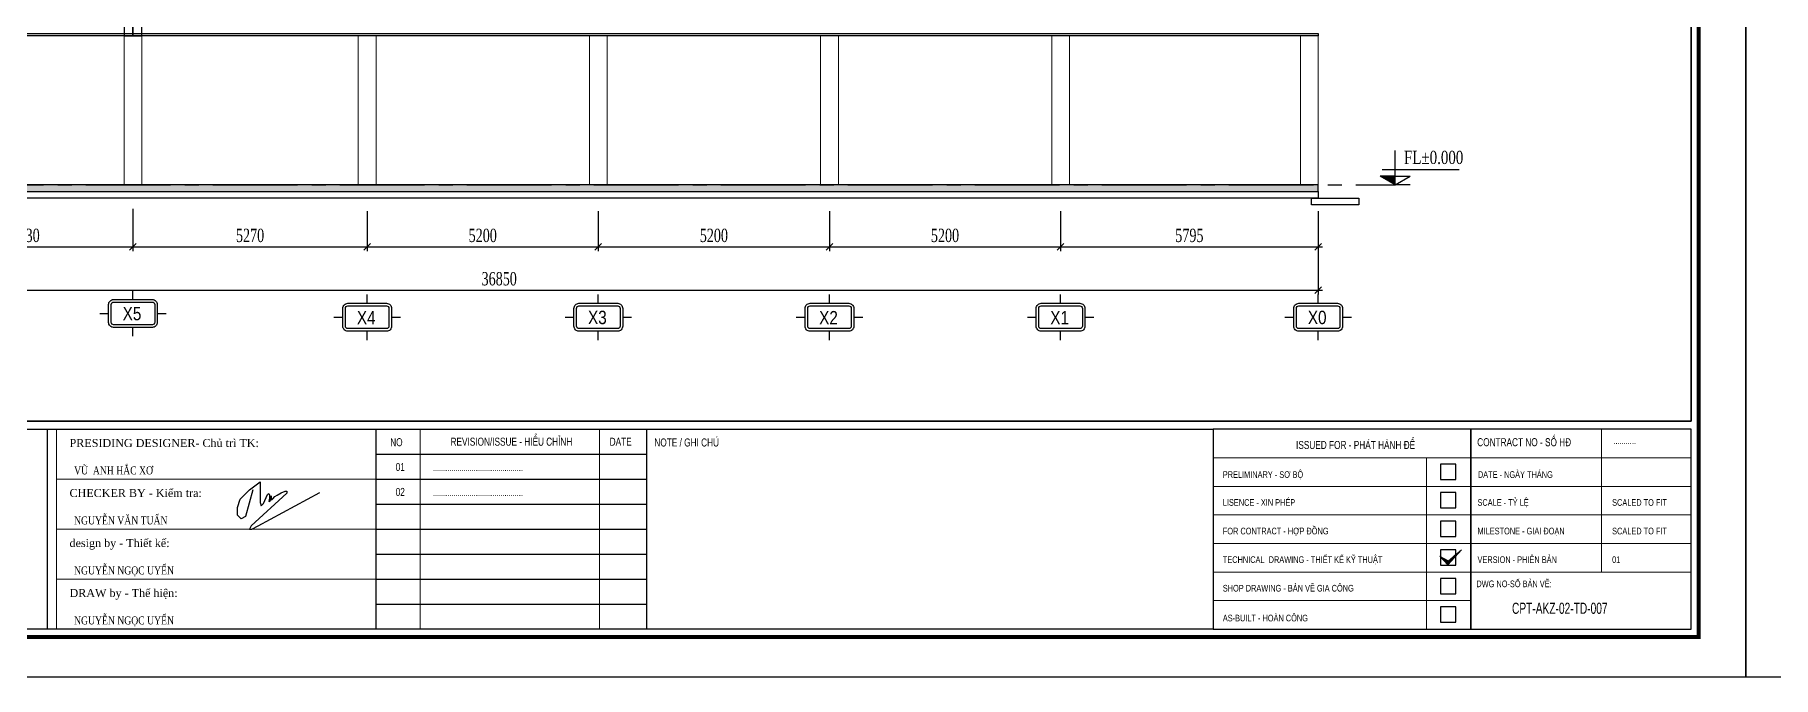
# Model space of a CAD drawing. Header units: inches. Extents: x 315041 to 662841, y -45540 to -35018.
# Drawn here: x 333382.5 to 333773.6, y -36052.2 to -35907.7 of the extents above; entities that cross this region are included whole.
import ezdxf
from ezdxf.enums import TextEntityAlignment as Align

# ---------------------------------------------------------------- set-up
doc = ezdxf.new("R2010")
doc.units = ezdxf.units.IN
doc.header["$MEASUREMENT"] = 0
doc.linetypes.add('CENTER2', pattern=[28.575, 19.05, -3.175, 3.175, -3.175])
for name, color, linetype in [('1', 1, 'Continuous'), ('2', 2, 'Continuous'), ('250', 250, 'Continuous'), ('251', 251, 'Continuous'), ('3', 3, 'Continuous'), ('7', 7, 'Continuous'), ('8', 8, 'Continuous'), ('BAO KHUNG', 31, 'Continuous'), ('Fast RSQ_A2 Frame$0$Khung ten', 4, 'Continuous'), ('flashing', 6, 'Continuous')]:
    doc.layers.add(name, color=color, linetype=linetype)
for name, color, linetype, lineweight in [('AZNB-BN-TL-A- X- POWDER ELEVATION X W$0$TL- Brick wall', 132, 'Continuous', 15), ('AZNB-BN-TL-A- X- POWDER ELEVATION X W$0$TL- LOUVER', 40, 'Continuous', 15), ('AZNB-BN-TL-A- X- POWDER ELEVATION X W$0$TL-CSA-RC', 4, 'Continuous', 15), ('DETAIL$0$S-Dim', 8, 'Continuous', 20), ('DETAIL$0$S-Hatch', 8, 'Continuous', 13), ('S-Hatch', 8, 'Continuous', 9)]:
    doc.layers.add(name, color=color, linetype=linetype, lineweight=lineweight)
doc.layers.add('Cover text', color=7, linetype='Continuous', true_color=0x52370f)
doc.styles.add('hx2', font='VHARIALN.TTF')
doc.styles.add('ST1', font='times.ttf', dxfattribs={"width": 0.7})
doc.styles.add('ST3', font='times.ttf', dxfattribs={"width": 0.8})
doc.styles.get("Standard").update_dxf_attribs({"font": 'VHARIALN.TTF'})
doc.styles.add('style2', font='VHAVANI.TTF')
doc.styles.add('TIEU DE', font='VHARIALN.TTF', dxfattribs={"width": 0.8})
doc.styles.add('vntimeh.shx', font='vntimeh.shx', dxfattribs={"width": 0.8, "bigfont": 'bigfont.shx'})
doc.dimstyles.new('100', dxfattribs={"dimtxt": 3, "dimasz": 1.5, "dimexe": 1, "dimexo": 0, "dimgap": 1, "dimtad": 1, "dimdec": 0, "dimlfac": 100, "dimzin": 0, "dimdsep": 46, "dimtxsty": 'ST1', "dimblk": 'OBLIQUE', "dimcen": 1, "dimdle": 1, "dimclrd": 8, "dimclre": 8, "dimclrt": 3, "dimadec": 0, "dimazin": 0, "dimtfac": 1, "dimtdec": 0, "dimtix": 1, "dimtmove": 1, "dimatfit": 3, "dimfxl": 0, "dimtfill": 1, "dimtolj": 1, "dimtzin": 0, "dimlwd": -1, "dimlwe": -1, "dimarcsym": 1})

# ---------------------------------------------------------------- blocks, each defined once
blk = doc.blocks.new('DETAIL$0$MARK')
at = {"layer": 'DETAIL$0$S-Hatch', "linetype": 'Continuous'}
h = blk.add_hatch(dxfattribs=at)
h.set_pattern_fill('ANSI31', color=256, scale=50, style=0)
h.paths.add_polyline_path([(1667850, -1156933), (1667909, -1156997), (1668012, -1156885), (1667913, -1156967)])
at = {"layer": 'DETAIL$0$S-Dim', "linetype": 'Continuous'}
blk.add_lwpolyline([(1667850, -1156933), (1667909, -1156997), (1668012, -1156885), (1667913, -1156967), (1667850, -1156933)], dxfattribs=at)
blk = doc.blocks.new('A$C3be9bcc6')
at = {"layer": '1', "color": 5, "lineweight": 30}
blk.add_lwpolyline([(0.81, 8.89), (-0.84, 2.88), (-1.85, 2.33), (-2.68, 3.13), (-2.68, 4.9), (-2.07, 6.74), (0.04, 8.88), (2.4, 10.63), (2.4, 6), (2.65, 5.25), (3.15, 5.75), (4.09, 7.78), (4.36, 8), (4.55, 7.76), (4.55, 6.96), (4.38, 6.24), (4.73, 6.44), (4.87, 7.5), (4.91, 6.81), (4.96, 6.56), (5.3, 6.85), (5.71, 7.36), (6.26, 7.68), (7.16, 8.21), (8.05, 8.54), (8.45, 8.54), (8.45, 8.14), (0.41, 0.75), (0, 0), (0.54, 0), (2.01, 0.75), (15.87, 8.23)], dxfattribs=at)
blk = doc.blocks.new('A$C75D82031')
at = {"layer": '2', "color": 157, "linetype": 'Continuous'}
blk.add_lwpolyline([(0, 420), (594, 420), (594, 0), (0, 0)], close=True, dxfattribs=at)
at = {"layer": '251', "linetype": 'Continuous'}
for p, q in [((285.8, 50.19), (346.77, 50.19)), ((285.8, 44.56), (346.77, 44.56)), ((285.8, 38.94), (346.77, 38.94)), ((285.8, 33.31), (346.77, 33.31)), ((285.8, 27.69), (346.77, 27.69)), ((285.8, 22.06), (346.77, 22.06)), ((285.8, 16.44), (346.77, 16.44))]:
    blk.add_line(p, q, dxfattribs=at)
at = {"layer": '7', "color": 147, "linetype": 'Continuous'}
blk.add_lwpolyline([(12.33, 57.61), (581.67, 57.61), (581.67, 409.19), (12.33, 409.19)], close=True, dxfattribs=at)
at = {"layer": 'BAO KHUNG', "color": 7}
blk.add_line((346.77, 10.81), (346.77, 55.81), dxfattribs=at)
at = {"layer": 'BAO KHUNG', "color": 167, "linetype": 'Continuous', "const_width": 0.871}
blk.add_lwpolyline([(10.59, 9.07), (583.41, 9.07), (583.41, 410.93), (10.59, 410.93)], close=True, dxfattribs=at)
at = {"layer": 'BAO KHUNG', "color": 7}
for points in [[(144.95, 55.81), (285.8, 55.81), (285.8, 10.81), (144.95, 10.81)], [(211.89, 55.81), (474.14, 55.81), (474.14, 10.81), (211.89, 10.81)], [(474.14, 10.81), (532.16, 10.81), (532.16, 55.81), (474.14, 55.81)], [(532.16, 10.81), (581.67, 10.81), (581.67, 55.81), (532.16, 55.81)]]:
    blk.add_lwpolyline(points, close=True, dxfattribs=at)
at = {"layer": 'Fast RSQ_A2 Frame$0$Khung ten', "color": 7, "ltscale": 1000}
for points in [[(525.34, 44.51), (528.78, 44.51), (528.78, 47.96), (525.34, 47.96)], [(525.34, 38.09), (528.78, 38.09), (528.78, 41.53), (525.34, 41.53)], [(525.34, 31.66), (528.78, 31.66), (528.78, 35.1), (525.34, 35.1)], [(525.34, 25.23), (528.78, 25.23), (528.78, 28.67), (525.34, 28.67)], [(525.34, 18.8), (528.78, 18.8), (528.78, 22.24), (525.34, 22.24)], [(525.34, 12.37), (528.78, 12.37), (528.78, 15.81), (525.34, 15.81)]]:
    blk.add_lwpolyline(points, close=True, dxfattribs=at)
at = {"layer": 'S-Hatch'}
for p, q in [((213.95, 10.81), (213.95, 55.81)), ((295.73, 55.81), (295.73, 10.81)), ((336.07, 55.81), (336.07, 10.81)), ((561.54, 55.81), (561.54, 23.67)), ((474.14, 49.38), (532.16, 49.38)), ((522.13, 10.81), (522.13, 49.38)), ((532.16, 49.38), (581.67, 49.38)), ((285.8, 44.56), (213.95, 44.56)), ((474.14, 42.95), (532.16, 42.95)), ((532.16, 42.95), (581.67, 42.95)), ((474.14, 36.52), (532.16, 36.52)), ((532.16, 36.52), (581.67, 36.52)), ((285.8, 33.31), (213.95, 33.31)), ((474.14, 30.1), (532.16, 30.1)), ((532.16, 30.1), (581.67, 30.1)), ((474.14, 23.67), (532.16, 23.67)), ((532.16, 23.67), (581.67, 23.67)), ((285.8, 22.06), (213.95, 22.06)), ((474.14, 17.24), (532.16, 17.24))]:
    blk.add_line(p, q, dxfattribs=at)
blk.add_blockref('A$C3be9bcc6', (257.32, 33.31))
at = {"layer": 'DETAIL$0$S-Dim', "linetype": 'Continuous', "xscale": 0.02999999996973202, "yscale": 0.02999999996973202, "zscale": 0.02999999996973202}
blk.add_blockref('DETAIL$0$MARK', (-49510.32, 34735.23), dxfattribs=at)
at = {"layer": 'BAO KHUNG', "color": 7, "linetype": 'Continuous', "width": 0.9}
for s, p in [('REVISION/ISSUE - HIÓU CHØNH', (316.27, 53)), ('NO', (290.4, 52.88)), ('DATE', (340.86, 52.99)), ('01', (291.27, 47.31)), ('02', (291.27, 41.69))]:
    blk.add_text(s, height=1.8, dxfattribs=at).set_placement(p, align=Align.MIDDLE_CENTER)
at = {"layer": 'BAO KHUNG', "color": 7, "linetype": 'Continuous', "style": 'ST3'}
for s, p in [('PRESIDING DESIGNER- Chủ trì TK:', (216.86, 51.8)), ('CHECKER BY - Kiểm tra:', (216.86, 40.55)), ('design by - Thiết kế:', (216.86, 29.3)), ('DRAW by - Thể hiện:', (216.86, 18.05))]:
    blk.add_text(s, height=1.8, dxfattribs=at).set_placement(p)
at = {"layer": 'BAO KHUNG', "color": 7, "linetype": 'Continuous', "width": 0.9}
for s, p in [('NOTE / GHI CHÚ', (348.44, 51.92)), ('CONTRACT NO - Sè H§', (533.57, 51.98))]:
    blk.add_text(s, height=1.8, dxfattribs=at).set_placement(p)
blk.add_text('ISSUED FOR - PHÁT HÀNH ĐỂ ', height=1.8, dxfattribs=at).set_placement((506.46, 51.36), align=Align.CENTER)
at = {"layer": 'BAO KHUNG', "color": 109, "linetype": 'Continuous', "style": 'style2', "width": 0.8}
blk.add_text('...........', height=1.5, dxfattribs=at).set_placement((564.21, 52.44))
at = {"layer": 'Cover text', "linetype": 'Continuous', "width": 0.8}
for s, height, style, p in [('VŨ  ANH HẮC XƠ', 1.8, 'ST3', (217.88, 45.63)), ('............................................', 1.5, 'style2', (298.6, 46.4)), ('PRELIMINARY - S¥ Bé', 1.5, 'style2', (476.33, 44.85)), ('date - NGµY TH¸NG', 1.5, 'style2', (533.72, 44.85)), ('............................................', 1.5, 'style2', (298.6, 40.78)), ('LISENCE - XIN PHÐP', 1.5, 'style2', (476.33, 38.57)), ('scale - tû lÖ', 1.5, 'style2', (533.63, 38.57)), ('scaled to fit', 1.5, 'style2', (563.92, 38.57)), ('NGUYỄN VĂN TUẤN', 1.8, 'ST3', (217.88, 34.38)), ('FOR CONTRACT - HîP §åNG', 1.5, 'style2', (476.33, 32.14)), ('MILESTONE - GIAI §O¹N', 1.5, 'style2', (533.63, 32.14)), ('scaled to fit', 1.5, 'style2', (563.92, 32.14)), ('TECHNICAL  DRAWING - THIÕT KÕ Kü THUËT', 1.5, 'style2', (476.33, 25.71)), ('VERSION - PHI£N B¶N', 1.5, 'style2', (533.63, 25.71)), ('NGUYỄN NGỌC UYỂN', 1.8, 'ST3', (217.88, 23.13)), ('01', 1.5, 'style2', (563.92, 25.71)), ('SHOP DRAWING - B¶N VÏ GIA C¤NG', 1.5, 'style2', (476.33, 19.28)), ('%%u%%udwg no-sè b¶n vÏ:', 1.5, 'style2', (533.38, 20.26)), ('NGUYỄN NGỌC UYỂN', 1.8, 'ST3', (217.88, 11.88)), ('AS-BUILT - HOµN C¤NG', 1.5, 'style2', (476.33, 12.56))]:
    blk.add_text(s, height=height, dxfattribs=dict(at, style=style)).set_placement(p)
blk = doc.blocks.new('TENTRUC')
at = {"layer": '7'}
for p, q in [((0, 8.27), (0, 10.26)), ((-7.48, 5.13), (-5.48, 5.13)), ((5.48, 5.13), (7.48, 5.13)), ((0, 0), (0, 2))]:
    blk.add_line(p, q, dxfattribs=at)
blk.add_lwpolyline([(-4.36, 8.27), (4.36, 8.27, -0.414214), (5.48, 7.14), (5.48, 3.12, -0.414214), (4.36, 2), (-4.36, 2, -0.414214), (-5.48, 3.12), (-5.48, 7.14, -0.414214)], format="xyb", close=True, dxfattribs=at)
at = {"layer": '8', "ltscale": 15}
blk.add_lwpolyline([(-4.36, 7.68), (4.36, 7.68, -0.414214), (4.9, 7.14), (4.9, 3.12, -0.414214), (4.36, 2.58), (-4.36, 2.58, -0.414214), (-4.9, 3.12), (-4.9, 7.14, -0.414214)], format="xyb", close=True, dxfattribs=at)
at = {"layer": '3', "style": 'hx2'}
blk.add_attdef('TR', text='', height=2.9, dxfattribs=at).set_placement((-0.16, 3.83), align=Align.CENTER)
blk = doc.blocks.new('_Oblique')
at = {"color": 0, "linetype": 'ByBlock', "lineweight": -2}
blk.add_line((-0.5, -0.5), (0.5, 0.5), dxfattribs=at)
blk = doc.blocks.new('*D307')
at = {"color": 8, "linetype": 'Continuous', "transparency": 16777216}
for p, q in [((333356.27, -35946.85), (333356.27, -35956.37)), ((333404.57, -35946.85), (333404.57, -35956.37)), ((333355.27, -35955.37), (333405.57, -35955.37))]:
    blk.add_line(p, q, dxfattribs=at)
at = {"layer": 'Defpoints', "color": 0, "transparency": 16777216}
for p in [(333356.27, -35946.85), (333404.57, -35946.85), (333404.57, -35955.37)]:
    blk.add_point(p, dxfattribs=at)
at = {"color": 8, "transparency": 16777216, "xscale": 1.5, "yscale": 1.5, "zscale": 1.5, "rotation": 180}
blk.add_blockref('_Oblique', (333356.27, -35955.37), dxfattribs=at)
at = {"color": 8, "transparency": 16777216, "xscale": 1.5, "yscale": 1.5, "zscale": 1.5}
blk.add_blockref('_Oblique', (333404.57, -35955.37), dxfattribs=at)
at = {"color": 3, "transparency": 16777216, "insert": (333380.42, -35952.84), "char_height": 3, "attachment_point": 5, "style": 'ST1', "bg_fill": 3, "box_fill_scale": 1.25, "bg_fill_color": 256, "bg_fill_true_color": 13158600, "bg_fill_transparency": 1019152}
blk.add_mtext('\\A1;4830', dxfattribs=at)
blk = doc.blocks.new('*D308')
at = {"color": 8, "linetype": 'Continuous', "transparency": 16777216}
for p, q in [((333404.57, -35946.85), (333404.57, -35956.37)), ((333457.27, -35947.4), (333457.27, -35956.37)), ((333403.57, -35955.37), (333458.27, -35955.37))]:
    blk.add_line(p, q, dxfattribs=at)
at = {"layer": 'Defpoints', "color": 0, "transparency": 16777216}
for p in [(333404.57, -35946.85), (333457.27, -35947.4), (333457.27, -35955.37)]:
    blk.add_point(p, dxfattribs=at)
at = {"color": 8, "transparency": 16777216, "xscale": 1.5, "yscale": 1.5, "zscale": 1.5, "rotation": 180}
blk.add_blockref('_Oblique', (333404.57, -35955.37), dxfattribs=at)
at = {"color": 8, "transparency": 16777216, "xscale": 1.5, "yscale": 1.5, "zscale": 1.5}
blk.add_blockref('_Oblique', (333457.27, -35955.37), dxfattribs=at)
at = {"color": 3, "transparency": 16777216, "insert": (333430.92, -35952.84), "char_height": 3, "attachment_point": 5, "style": 'ST1', "bg_fill": 3, "box_fill_scale": 1.25, "bg_fill_color": 256, "bg_fill_true_color": 13158600, "bg_fill_transparency": 1019152}
blk.add_mtext('\\A1;5270', dxfattribs=at)
blk = doc.blocks.new('*D309')
at = {"color": 8, "linetype": 'Continuous', "transparency": 16777216}
for p, q in [((333457.27, -35947.4), (333457.27, -35956.37)), ((333509.27, -35947.4), (333509.27, -35956.37)), ((333456.27, -35955.37), (333510.27, -35955.37))]:
    blk.add_line(p, q, dxfattribs=at)
at = {"layer": 'Defpoints', "color": 0, "transparency": 16777216}
for p in [(333457.27, -35947.4), (333509.27, -35947.4), (333509.27, -35955.37)]:
    blk.add_point(p, dxfattribs=at)
at = {"color": 8, "transparency": 16777216, "xscale": 1.5, "yscale": 1.5, "zscale": 1.5, "rotation": 180}
blk.add_blockref('_Oblique', (333457.27, -35955.37), dxfattribs=at)
at = {"color": 8, "transparency": 16777216, "xscale": 1.5, "yscale": 1.5, "zscale": 1.5}
blk.add_blockref('_Oblique', (333509.27, -35955.37), dxfattribs=at)
at = {"color": 3, "transparency": 16777216, "insert": (333483.27, -35952.84), "char_height": 3, "attachment_point": 5, "style": 'ST1', "bg_fill": 3, "box_fill_scale": 1.25, "bg_fill_color": 256, "bg_fill_true_color": 13158600, "bg_fill_transparency": 1019152}
blk.add_mtext('\\A1;5200', dxfattribs=at)
blk = doc.blocks.new('*D310')
at = {"color": 8, "linetype": 'Continuous', "transparency": 16777216}
for p, q in [((333509.27, -35947.4), (333509.27, -35956.37)), ((333561.27, -35947.4), (333561.27, -35956.37)), ((333508.27, -35955.37), (333562.27, -35955.37))]:
    blk.add_line(p, q, dxfattribs=at)
at = {"layer": 'Defpoints', "color": 0, "transparency": 16777216}
for p in [(333509.27, -35947.4), (333561.27, -35947.4), (333561.27, -35955.37)]:
    blk.add_point(p, dxfattribs=at)
at = {"color": 8, "transparency": 16777216, "xscale": 1.5, "yscale": 1.5, "zscale": 1.5, "rotation": 180}
blk.add_blockref('_Oblique', (333509.27, -35955.37), dxfattribs=at)
at = {"color": 8, "transparency": 16777216, "xscale": 1.5, "yscale": 1.5, "zscale": 1.5}
blk.add_blockref('_Oblique', (333561.27, -35955.37), dxfattribs=at)
at = {"color": 3, "transparency": 16777216, "insert": (333535.27, -35952.84), "char_height": 3, "attachment_point": 5, "style": 'ST1', "bg_fill": 3, "box_fill_scale": 1.25, "bg_fill_color": 256, "bg_fill_true_color": 13158600, "bg_fill_transparency": 6946914}
blk.add_mtext('\\A1;5200', dxfattribs=at)
blk = doc.blocks.new('*D311')
at = {"color": 8, "linetype": 'Continuous', "transparency": 16777216}
for p, q in [((333561.27, -35947.4), (333561.27, -35956.37)), ((333613.27, -35947.4), (333613.27, -35956.37)), ((333560.27, -35955.37), (333614.27, -35955.37))]:
    blk.add_line(p, q, dxfattribs=at)
at = {"layer": 'Defpoints', "color": 0, "transparency": 16777216}
for p in [(333561.27, -35947.4), (333613.27, -35947.4), (333613.27, -35955.37)]:
    blk.add_point(p, dxfattribs=at)
at = {"color": 8, "transparency": 16777216, "xscale": 1.5, "yscale": 1.5, "zscale": 1.5, "rotation": 180}
blk.add_blockref('_Oblique', (333561.27, -35955.37), dxfattribs=at)
at = {"color": 8, "transparency": 16777216, "xscale": 1.5, "yscale": 1.5, "zscale": 1.5}
blk.add_blockref('_Oblique', (333613.27, -35955.37), dxfattribs=at)
at = {"color": 3, "transparency": 16777216, "insert": (333587.27, -35952.84), "char_height": 3, "attachment_point": 5, "style": 'ST1', "bg_fill": 3, "box_fill_scale": 1.25, "bg_fill_color": 256, "bg_fill_true_color": 13158600, "bg_fill_transparency": 0}
blk.add_mtext('\\A1;5200', dxfattribs=at)
blk = doc.blocks.new('*D312')
at = {"color": 8, "linetype": 'Continuous', "transparency": 16777216}
for p, q in [((333613.27, -35947.4), (333613.27, -35956.37)), ((333671.22, -35947.4), (333671.22, -35956.37)), ((333612.27, -35955.37), (333672.22, -35955.37))]:
    blk.add_line(p, q, dxfattribs=at)
at = {"layer": 'Defpoints', "color": 0, "transparency": 16777216}
for p in [(333613.27, -35947.4), (333671.22, -35947.4), (333671.22, -35955.37)]:
    blk.add_point(p, dxfattribs=at)
at = {"color": 8, "transparency": 16777216, "xscale": 1.5, "yscale": 1.5, "zscale": 1.5, "rotation": 180}
blk.add_blockref('_Oblique', (333613.27, -35955.37), dxfattribs=at)
at = {"color": 8, "transparency": 16777216, "xscale": 1.5, "yscale": 1.5, "zscale": 1.5}
blk.add_blockref('_Oblique', (333671.22, -35955.37), dxfattribs=at)
at = {"color": 3, "transparency": 16777216, "insert": (333642.25, -35952.84), "char_height": 3, "attachment_point": 5, "style": 'ST1', "bg_fill": 3, "box_fill_scale": 1.25, "bg_fill_color": 256, "bg_fill_true_color": 13158600, "bg_fill_transparency": 16511036}
blk.add_mtext('\\A1;5795', dxfattribs=at)
blk = doc.blocks.new('*D313')
at = {"color": 8, "linetype": 'Continuous', "transparency": 16777216}
for p, q in [((333302.72, -35947.4), (333302.72, -35966.11)), ((333671.22, -35947.4), (333671.22, -35966.11)), ((333301.72, -35965.11), (333672.22, -35965.11))]:
    blk.add_line(p, q, dxfattribs=at)
at = {"layer": 'Defpoints', "color": 0, "transparency": 16777216}
for p in [(333302.72, -35947.4), (333671.22, -35947.4), (333671.22, -35965.11)]:
    blk.add_point(p, dxfattribs=at)
at = {"color": 8, "transparency": 16777216, "xscale": 1.5, "yscale": 1.5, "zscale": 1.5, "rotation": 180}
blk.add_blockref('_Oblique', (333302.72, -35965.11), dxfattribs=at)
at = {"color": 8, "transparency": 16777216, "xscale": 1.5, "yscale": 1.5, "zscale": 1.5}
blk.add_blockref('_Oblique', (333671.22, -35965.11), dxfattribs=at)
at = {"color": 3, "transparency": 16777216, "insert": (333486.97, -35962.59), "char_height": 3, "attachment_point": 5, "style": 'ST1', "bg_fill": 3, "box_fill_scale": 1.25, "bg_fill_color": 256, "bg_fill_true_color": 13158600, "bg_fill_transparency": 16021184}
blk.add_mtext('\\A1;36850', dxfattribs=at)
blk = doc.blocks.new('cos')
at = {"color": 8}
for p, q in [((0, 0), (0, 7.82)), ((0, 1.99), (-3.39, 1.99)), ((0, 0), (-3.39, 1.99)), ((-3, 3.49), (14.52, 3.49)), ((0, 1.99), (3.39, 1.99)), ((0, 0), (3.39, 1.99))]:
    blk.add_line(p, q, dxfattribs=at)
at = {"color": 4}
for p in [(-3.39, 0), (3.39, 0)]:
    blk.add_line(p, (0, 0), dxfattribs=at)
at = {"color": 8}
blk.add_solid([(0, 0), (-3.39, 1.99), (0, 1.99)], dxfattribs=at)
at = {"layer": '3', "color": 3, "style": 'vntimeh.shx', "width": 0.75}
blk.add_attdef('DSD', (1.32, 4.73), '', height=3, dxfattribs=at)

msp = doc.modelspace()

# ---------------------------------------------------------------- hatches: boundary and pattern name
h = msp.add_hatch()
h.set_pattern_fill('AR-CONC', color=8, scale=0.2, angle=45, style=0)
h.set_pattern_definition([(95, (9053.7001, 1011.095), (1.1031039983, 0.9256141576), [0.15, -1.65]), (40, (9053.7001, 1011.095), (-1.259984335, 0.867536299), [0.12, -1.32]), (145.4514, (9053.792, 1011.1721), (-0.156878937, 1.7931505644), [0.12748038, -1.402284224]), (91.1842, (9053.4173, 1011.3778), (1.743386, 1.27522753), [0.225, -2.475]), (141.6356, (9053.5626, 1011.484), (-0.05579803, 2.699423379), [0.191220576, -2.103426]), (36.1842, (9053.4173, 1011.3778), (-0.055800138, 2.699423336), [0.18, -1.98]), (66, (9053.6294, 1011.4485), (1.4135431442, 0.274764953), [0.15, -1.65]), (11, (9053.6294, 1011.4485), (-0.681417186, 1.369616871), [0.12, -1.32]), (116.4514, (9053.7472, 1011.4714), (0.732127234, 1.6443812395), [0.12748038, -1.402284224]), (82.5, (9053.7001, 1011.09494), (-0.4535863706, 0.4879796352), [0, -1.304, 0, -1.34, 0, -1.325]), (52.5, (9053.7001, 1011.09494), (-0.1857458844, 0.9298188998), [0, -0.764, 0, -1.274, 0, -0.505]), (12.5, (9053.38474, 1010.7796), (0.7868363346, 0.7230415236), [0, -0.5, 0, -1.56, 0, -2.07]), (2.5, (9053.2433, 1010.6382), (0.6831799664, 0.9663196137), [0, -0.65, 0, -1.036, 0, -1.47])])
h.paths.add_polyline_path([(333671.2222, -35941.4307), (333185.7734, -35941.4307), (333185.7734, -35942.9307), (333671.2222, -35942.9307)])

# ---------------------------------------------------------------- linework, layer by layer
at = {"color": 8, "linetype": 'CENTER2'}
msp.add_line((333279.6807, -35941.4307), (333685.2081, -35941.4307), dxfattribs=at)
at = {"color": 8}
for points in [[(333671.2222, -35941.4307), (333185.7734, -35941.4307), (333185.7734, -35942.9307), (333671.2222, -35942.9307)], [(333185.7734, -35942.9307), (333671.2222, -35942.9307), (333671.2222, -35944.4307), (333185.7734, -35944.4307)]]:
    msp.add_lwpolyline(points, close=True, dxfattribs=at)
at = {"layer": 'AZNB-BN-TL-A- X- POWDER ELEVATION X W$0$TL- Brick wall', "lineweight": 0}
for points in [[(333402.5718, -35907.9307), (333406.5718, -35907.9307), (333406.5718, -35941.4307), (333402.5718, -35941.4307)], [(333455.272, -35907.9307), (333459.272, -35907.9307), (333459.272, -35941.4307), (333455.272, -35941.4307)], [(333507.272, -35907.9307), (333511.272, -35907.9307), (333511.272, -35941.4307), (333507.272, -35941.4307)], [(333559.272, -35907.9307), (333563.272, -35907.9307), (333563.272, -35941.4307), (333559.272, -35941.4307)], [(333611.272, -35907.9307), (333615.272, -35907.9307), (333615.272, -35941.4307), (333611.272, -35941.4307)], [(333667.2222, -35907.9307), (333671.2222, -35907.9307), (333671.2222, -35941.4307), (333667.2222, -35941.4307)]]:
    msp.add_lwpolyline(points, close=True, dxfattribs=at)
at = {"layer": 'AZNB-BN-TL-A- X- POWDER ELEVATION X W$0$TL- LOUVER', "lineweight": 0, "ltscale": 1e-09}
msp.add_line((333185.7734, -35944.4307), (333671.2222, -35944.4307), dxfattribs=at)
at = {"layer": 'AZNB-BN-TL-A- X- POWDER ELEVATION X W$0$TL-CSA-RC', "lineweight": 0, "ltscale": 1e-09}
msp.add_line((333669.7222, -35942.9307), (333185.7734, -35942.9307), dxfattribs=at)
at = {"layer": 'flashing'}
for points in [[(333404.5718, -35670.5798), (333402.5718, -35670.5798), (333402.5718, -35907.9307), (333404.5718, -35907.9307)], [(333406.5718, -35670.5798), (333404.5718, -35670.5798), (333404.5718, -35907.9307), (333406.5718, -35907.9307)], [(333379.1218, -35907.4307), (333671.2222, -35907.4307), (333671.2222, -35907.9307), (333379.1218, -35907.9307)]]:
    msp.add_lwpolyline(points, close=True, dxfattribs=at)

# ---------------------------------------------------------------- block references
at = {"color": 1}
for p in [(333173.4424, -36052.2326), (333767.4424, -36052.2326)]:
    msp.add_blockref('A$C75D82031', p, dxfattribs=at)
at = {"layer": '250'}
ref = msp.add_blockref('cos', (333688.5576, -35941.4307), dxfattribs=dict(at, xscale=0.98876953125, yscale=0.98876953125, zscale=0.98876953125))
ref.add_attrib('DSD', 'FL%%p0.000', (333690.5499, -35936.7551), dxfattribs={"layer": '3', "color": 3, "height": 2.96631, "style": 'vntimeh.shx', "width": 0.75})
at = {"layer": '3'}
ref = msp.add_blockref('TENTRUC', (333404.5718, -35975.5192), dxfattribs=at)
ref.add_attrib('TR', 'x5', dxfattribs={"layer": '0', "height": 3, "style": 'hx2'}).set_placement((333404.3555, -35971.9148), align=Align.CENTER)
ref = msp.add_blockref('TENTRUC', (333457.272, -35976.3764), dxfattribs=at)
ref.add_attrib('TR', 'x4', dxfattribs={"layer": '0', "height": 3, "style": 'hx2'}).set_placement((333457.0557, -35972.8231), align=Align.CENTER)
ref = msp.add_blockref('TENTRUC', (333509.272, -35976.3764), dxfattribs=at)
ref.add_attrib('TR', 'x3', dxfattribs={"layer": '0', "height": 3, "style": 'hx2'}).set_placement((333509.0557, -35972.7822), align=Align.CENTER)
ref = msp.add_blockref('TENTRUC', (333561.272, -35976.3764), dxfattribs=at)
ref.add_attrib('TR', 'x2', dxfattribs={"layer": '0', "height": 3, "style": 'hx2'}).set_placement((333561.0557, -35972.8354), align=Align.CENTER)
ref = msp.add_blockref('TENTRUC', (333613.272, -35976.3764), dxfattribs=at)
ref.add_attrib('TR', 'x1', dxfattribs={"layer": '0', "height": 3, "style": 'hx2'}).set_placement((333613.0557, -35972.8354), align=Align.CENTER)
ref = msp.add_blockref('TENTRUC', (333671.222, -35976.3764), dxfattribs=at)
ref.add_attrib('TR', 'x0', dxfattribs={"layer": '0', "height": 3, "style": 'hx2'}).set_placement((333671.0057, -35972.7842), align=Align.CENTER)

# ---------------------------------------------------------------- texts
at = {"color": 3, "ltscale": 0.5, "style": 'TIEU DE', "width": 0.8}
msp.add_attdef('CPT-AKZ-02-TD-007', text='KC-01', height=2.5, dxfattribs=at).set_placement((333725.5855, -36036.7176), align=Align.MIDDLE_CENTER)

# ---------------------------------------------------------------- next in the draw order: dimensions: what is measured, and where the dimension line sits
at = {"color": 8}
dim = msp.add_linear_dim(base=(333404.5718, -35955.3662), p1=(333356.2718, -35946.8453), p2=(333404.5718, -35946.8453), dimstyle='100', dxfattribs=at)
dim.commit()
dim.dimension.update_dxf_attribs({"geometry": '*D307', "text_midpoint": (333380.4218, -35952.8402)})

# ---------------------------------------------------------------- next in the draw order: dimensions: what is measured, and where the dimension line sits
dim = msp.add_linear_dim(base=(333457.272, -35955.3662), p1=(333404.5718, -35946.8453), p2=(333457.272, -35947.3995), dimstyle='100', dxfattribs=at)
dim.commit()
dim.dimension.update_dxf_attribs({"geometry": '*D308', "text_midpoint": (333430.9219, -35952.8359)})

# ---------------------------------------------------------------- next in the draw order: dimensions: what is measured, and where the dimension line sits
dim = msp.add_linear_dim(base=(333509.272, -35955.3662), p1=(333457.272, -35947.3995), p2=(333509.272, -35947.3995), dimstyle='100', dxfattribs=at)
dim.commit()
dim.dimension.update_dxf_attribs({"geometry": '*D309', "text_midpoint": (333483.272, -35952.8402)})

# ---------------------------------------------------------------- next in the draw order: dimensions: what is measured, and where the dimension line sits
dim = msp.add_linear_dim(base=(333561.272, -35955.3662), p1=(333509.272, -35947.3995), p2=(333561.272, -35947.3995), dimstyle='100', dxfattribs=at)
dim.commit()
dim.dimension.update_dxf_attribs({"geometry": '*D310', "text_midpoint": (333535.272, -35952.8402)})

# ---------------------------------------------------------------- next in the draw order: dimensions: what is measured, and where the dimension line sits
dim = msp.add_linear_dim(base=(333613.272, -35955.3662), p1=(333561.272, -35947.3995), p2=(333613.272, -35947.3995), dimstyle='100', dxfattribs=at)
dim.commit()
dim.dimension.update_dxf_attribs({"geometry": '*D311', "text_midpoint": (333587.272, -35952.8402)})

# ---------------------------------------------------------------- next in the draw order: dimensions: what is measured, and where the dimension line sits
dim = msp.add_linear_dim(base=(333671.222, -35955.3662), p1=(333613.272, -35947.3995), p2=(333671.222, -35947.3995), dimstyle='100', dxfattribs=at)
dim.commit()
dim.dimension.update_dxf_attribs({"geometry": '*D312', "text_midpoint": (333642.247, -35952.8359)})

# ---------------------------------------------------------------- next in the draw order: dimensions: what is measured, and where the dimension line sits
dim = msp.add_linear_dim(base=(333671.222, -35965.1114), p1=(333302.7218, -35947.3995), p2=(333671.222, -35947.3995), dimstyle='100', dxfattribs=at)
dim.commit()
dim.dimension.update_dxf_attribs({"geometry": '*D313', "text_midpoint": (333486.9719, -35962.5855)})

# ---------------------------------------------------------------- next in the draw order: linework, layer by layer
for points in [[(333185.7734, -35643.0427), (333755.1113, -35643.0427), (333755.1113, -35994.6225), (333185.7734, -35994.6225)], [(333669.7222, -35944.4307), (333680.3535, -35944.4307), (333680.3535, -35945.9307), (333669.7222, -35945.9307)]]:
    msp.add_lwpolyline(points, close=True, dxfattribs=at)

doc.saveas('drawing.dxf')
